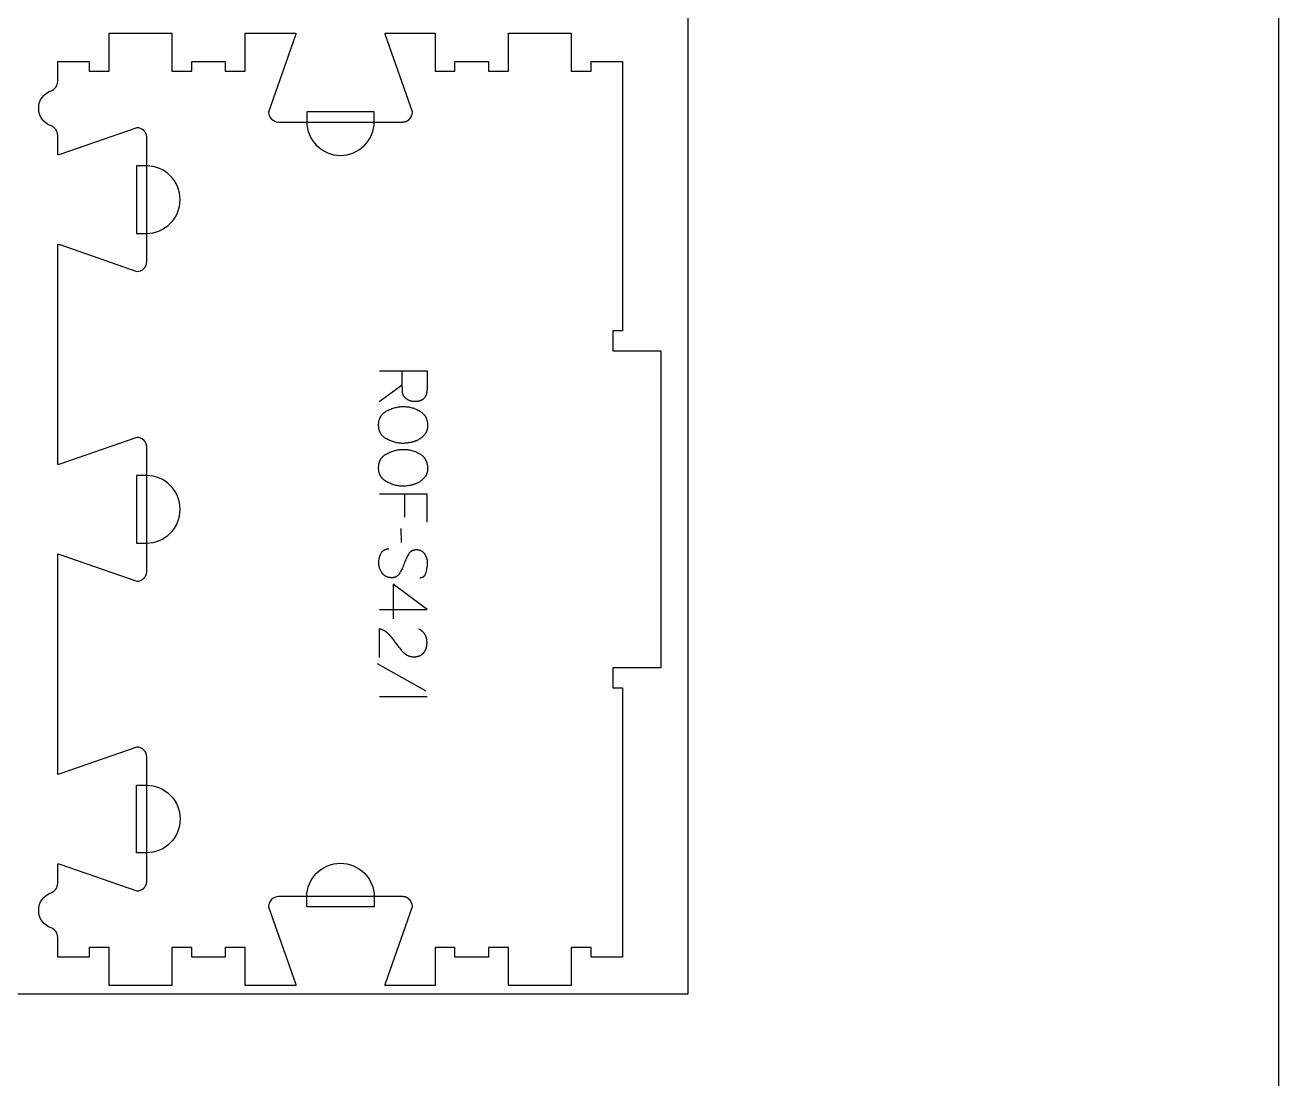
# Model space of a CAD drawing. Extents: x -13885 to -10701, y -84343 to -75479.
# Drawn here: x -11490 to -10701, y -77456 to -76793 of the extents above; entities that cross this region are included whole.
import ezdxf

# ---------------------------------------------------------------- set-up
doc = ezdxf.new("R2010")
doc.units = 0
for name, color, linetype in [('0_SHEET_SPRUCEPLY_2440X122', 1, 'CONTINUOUS'), ('1_ANYTOOL_1MMDEEP_LABELS_S', 2, 'CONTINUOUS'), ('4_ANYTOOL_CUTTHROUGH_OUTSI', 5, 'CONTINUOUS'), ('5_ANYTOOL_HALF_MILL_9MM_IN', 3, 'CONTINUOUS'), ('DONOTCUT', 18, 'CONTINUOUS')]:
    doc.layers.add(name, color=color, linetype=linetype)

msp = doc.modelspace()

# ---------------------------------------------------------------- linework, layer by layer
at = {"layer": '0_SHEET_SPRUCEPLY_2440X122'}
msp.add_lwpolyline([(-13513.11, -76182.96), (-13513.11, -77402.96), (-11073.11, -77402.96), (-11073.11, -76182.96)], close=True, dxfattribs=at)
at = {"layer": '1_ANYTOOL_1MMDEEP_LABELS_S'}
for points in [[(-11267.43, -77010.86), (-11237.43, -77010.86), (-11237.43, -77022.21), (-11237.43, -77022.7), (-11237.46, -77023.18), (-11237.47, -77023.41), (-11237.5, -77023.64), (-11237.52, -77023.86), (-11237.55, -77024.08), (-11237.58, -77024.3), (-11237.62, -77024.51), (-11237.66, -77024.72), (-11237.7, -77024.92), (-11237.75, -77025.12), (-11237.8, -77025.32), (-11237.86, -77025.51), (-11237.92, -77025.7), (-11237.98, -77025.89), (-11238.05, -77026.07), (-11238.12, -77026.24), (-11238.19, -77026.42), (-11238.27, -77026.59), (-11238.35, -77026.75), (-11238.44, -77026.91), (-11238.53, -77027.07), (-11238.62, -77027.22), (-11238.72, -77027.37), (-11238.82, -77027.52), (-11238.93, -77027.66), (-11239.04, -77027.8), (-11239.15, -77027.94), (-11239.27, -77028.07), (-11239.39, -77028.19), (-11239.51, -77028.31), (-11239.64, -77028.43), (-11239.77, -77028.55), (-11239.91, -77028.66), (-11240.05, -77028.77), (-11240.19, -77028.87), (-11240.34, -77028.97), (-11240.49, -77029.06), (-11240.65, -77029.16), (-11240.8, -77029.24), (-11240.97, -77029.33), (-11241.13, -77029.41), (-11241.3, -77029.48), (-11241.48, -77029.55), (-11241.66, -77029.62), (-11241.84, -77029.69), (-11242.02, -77029.75), (-11242.21, -77029.8), (-11242.41, -77029.86), (-11242.6, -77029.9), (-11242.81, -77029.95), (-11243.01, -77029.99), (-11243.22, -77030.03), (-11243.43, -77030.06), (-11243.65, -77030.09), (-11243.87, -77030.12), (-11244.09, -77030.14), (-11244.32, -77030.15), (-11244.79, -77030.18), (-11245.27, -77030.19), (-11245.45, -77030.18), (-11245.62, -77030.18), (-11245.8, -77030.17), (-11245.97, -77030.16), (-11246.14, -77030.14), (-11246.31, -77030.12), (-11246.48, -77030.1), (-11246.65, -77030.07), (-11246.82, -77030.04), (-11246.99, -77030.01), (-11247.16, -77029.97), (-11247.32, -77029.93), (-11247.49, -77029.89), (-11247.65, -77029.84), (-11247.82, -77029.79), (-11247.98, -77029.74), (-11248.14, -77029.68), (-11248.3, -77029.62), (-11248.46, -77029.56), (-11248.62, -77029.49), (-11248.78, -77029.42), (-11248.94, -77029.34), (-11249.09, -77029.27), (-11249.25, -77029.18), (-11249.4, -77029.1), (-11249.55, -77029.01), (-11249.71, -77028.92), (-11249.86, -77028.82), (-11250.01, -77028.72), (-11250.16, -77028.62), (-11250.31, -77028.52), (-11250.46, -77028.41), (-11250.6, -77028.29), (-11250.74, -77028.18), (-11250.88, -77028.06), (-11251.01, -77027.94), (-11251.14, -77027.82), (-11251.26, -77027.7), (-11251.38, -77027.57), (-11251.49, -77027.44), (-11251.6, -77027.31), (-11251.71, -77027.18), (-11251.81, -77027.04), (-11251.9, -77026.9), (-11252, -77026.76), (-11252.08, -77026.62), (-11252.17, -77026.47), (-11252.24, -77026.32), (-11252.32, -77026.17), (-11252.39, -77026.02), (-11252.45, -77025.86), (-11252.51, -77025.71), (-11252.57, -77025.55), (-11252.62, -77025.38), (-11252.67, -77025.22), (-11252.71, -77025.05), (-11252.75, -77024.88), (-11252.79, -77024.71), (-11252.82, -77024.54), (-11252.84, -77024.36), (-11252.86, -77024.18), (-11252.88, -77024), (-11252.89, -77023.81), (-11252.96, -77021.89), (-11252.98, -77019.86), (-11252.98, -77010.9)], [(-11252.98, -77019.86), (-11267.47, -77030.31)], [(-11237.43, -77106.13), (-11237.43, -77088.47), (-11267.43, -77088.47)], [(-11251.4, -77102.96), (-11251.4, -77088.47)], [(-11253.54, -77118.77), (-11253.63, -77109.99)], [(-11242.01, -77141.01), (-11241.82, -77141.01), (-11241.73, -77141.01), (-11241.64, -77141), (-11241.55, -77140.99), (-11241.46, -77140.98), (-11241.37, -77140.97), (-11241.28, -77140.96), (-11241.2, -77140.95), (-11241.11, -77140.93), (-11241.03, -77140.92), (-11240.95, -77140.9), (-11240.86, -77140.88), (-11240.78, -77140.86), (-11240.7, -77140.83), (-11240.62, -77140.81), (-11240.54, -77140.78), (-11240.47, -77140.75), (-11240.39, -77140.72), (-11240.32, -77140.69), (-11240.24, -77140.66), (-11240.17, -77140.63), (-11240.1, -77140.59), (-11240.03, -77140.55), (-11239.96, -77140.51), (-11239.89, -77140.47), (-11239.82, -77140.43), (-11239.75, -77140.39), (-11239.69, -77140.34), (-11239.62, -77140.29), (-11239.56, -77140.24), (-11239.49, -77140.19), (-11239.43, -77140.14), (-11239.37, -77140.09), (-11239.31, -77140.03), (-11239.25, -77139.98), (-11239.2, -77139.92), (-11239.14, -77139.86), (-11239.08, -77139.8), (-11239.03, -77139.73), (-11238.98, -77139.67), (-11238.92, -77139.6), (-11238.87, -77139.53), (-11238.82, -77139.46), (-11238.77, -77139.39), (-11238.72, -77139.32), (-11238.68, -77139.25), (-11238.63, -77139.17), (-11238.58, -77139.09), (-11238.54, -77139.01), (-11238.5, -77138.93), (-11238.45, -77138.85), (-11238.37, -77138.68), (-11238.3, -77138.5), (-11238.22, -77138.32), (-11238.15, -77138.13), (-11238.09, -77137.94), (-11238.03, -77137.74), (-11237.81, -77136.92), (-11237.61, -77136.12), (-11237.45, -77135.34), (-11237.32, -77134.57), (-11237.26, -77134.19), (-11237.22, -77133.81), (-11237.18, -77133.44), (-11237.14, -77133.07), (-11237.12, -77132.7), (-11237.1, -77132.34), (-11237.09, -77131.98), (-11237.08, -77131.63), (-11237.09, -77131.43), (-11237.09, -77131.24), (-11237.1, -77131.05), (-11237.11, -77130.86), (-11237.13, -77130.67), (-11237.15, -77130.48), (-11237.17, -77130.29), (-11237.2, -77130.1), (-11237.23, -77129.92), (-11237.26, -77129.74), (-11237.3, -77129.55), (-11237.34, -77129.37), (-11237.38, -77129.19), (-11237.43, -77129.01), (-11237.48, -77128.84), (-11237.54, -77128.66), (-11237.6, -77128.49), (-11237.66, -77128.31), (-11237.73, -77128.14), (-11237.8, -77127.97), (-11237.87, -77127.8), (-11237.94, -77127.63), (-11238.02, -77127.46), (-11238.11, -77127.3), (-11238.2, -77127.13), (-11238.29, -77126.97), (-11238.38, -77126.81), (-11238.48, -77126.65), (-11238.58, -77126.49), (-11238.68, -77126.33), (-11238.79, -77126.17), (-11238.91, -77126.01), (-11239.02, -77125.86), (-11239.14, -77125.71), (-11239.26, -77125.57), (-11239.38, -77125.43), (-11239.51, -77125.3), (-11239.64, -77125.17), (-11239.78, -77125.05), (-11239.91, -77124.93), (-11240.05, -77124.81), (-11240.2, -77124.7), (-11240.34, -77124.6), (-11240.49, -77124.5), (-11240.64, -77124.4), (-11240.8, -77124.31), (-11240.96, -77124.23), (-11241.12, -77124.15), (-11241.28, -77124.07), (-11241.45, -77124), (-11241.62, -77123.94), (-11241.79, -77123.88), (-11241.97, -77123.82), (-11242.15, -77123.77), (-11242.33, -77123.72), (-11242.52, -77123.68), (-11242.71, -77123.65), (-11242.9, -77123.62), (-11243.09, -77123.59), (-11243.29, -77123.57), (-11243.49, -77123.55), (-11243.7, -77123.54), (-11243.9, -77123.53), (-11244.11, -77123.53), (-11244.33, -77123.53), (-11244.54, -77123.54), (-11244.75, -77123.55), (-11244.95, -77123.57), (-11245.15, -77123.6), (-11245.35, -77123.63), (-11245.54, -77123.66), (-11245.73, -77123.7), (-11245.92, -77123.75), (-11246.1, -77123.8), (-11246.28, -77123.86), (-11246.45, -77123.93), (-11246.54, -77123.96), (-11246.62, -77123.99), (-11246.71, -77124.03), (-11246.79, -77124.07), (-11246.87, -77124.11), (-11246.95, -77124.15), (-11247.03, -77124.19), (-11247.11, -77124.24), (-11247.19, -77124.28), (-11247.27, -77124.33), (-11247.35, -77124.37), (-11247.42, -77124.42), (-11247.5, -77124.47), (-11247.57, -77124.53), (-11247.64, -77124.58), (-11247.71, -77124.63), (-11247.79, -77124.69), (-11247.86, -77124.75), (-11247.93, -77124.8), (-11247.99, -77124.86), (-11248.06, -77124.93), (-11248.13, -77124.99), (-11248.19, -77125.05), (-11248.26, -77125.12), (-11248.39, -77125.25), (-11248.51, -77125.4), (-11248.63, -77125.54), (-11248.74, -77125.69), (-11248.86, -77125.85), (-11248.96, -77126.01), (-11249.07, -77126.18), (-11249.17, -77126.36), (-11249.56, -77127.07), (-11249.94, -77127.8), (-11250.31, -77128.55), (-11250.66, -77129.31), (-11251.01, -77130.09), (-11251.34, -77130.89), (-11251.67, -77131.7), (-11251.98, -77132.53), (-11252.29, -77133.35), (-11252.62, -77134.16), (-11252.96, -77134.94), (-11253.32, -77135.71), (-11253.7, -77136.46), (-11254.09, -77137.18), (-11254.49, -77137.89), (-11254.91, -77138.57), (-11255.02, -77138.74), (-11255.13, -77138.9), (-11255.25, -77139.05), (-11255.31, -77139.13), (-11255.37, -77139.2), (-11255.43, -77139.27), (-11255.5, -77139.34), (-11255.56, -77139.41), (-11255.63, -77139.48), (-11255.69, -77139.54), (-11255.76, -77139.61), (-11255.83, -77139.67), (-11255.9, -77139.73), (-11255.97, -77139.79), (-11256.04, -77139.85), (-11256.11, -77139.91), (-11256.18, -77139.97), (-11256.25, -77140.02), (-11256.33, -77140.07), (-11256.4, -77140.12), (-11256.48, -77140.17), (-11256.56, -77140.22), (-11256.64, -77140.27), (-11256.72, -77140.31), (-11256.8, -77140.36), (-11256.88, -77140.4), (-11256.96, -77140.44), (-11257.05, -77140.48), (-11257.13, -77140.52), (-11257.22, -77140.56), (-11257.3, -77140.59), (-11257.39, -77140.63), (-11257.48, -77140.66), (-11257.57, -77140.69), (-11257.66, -77140.72), (-11257.75, -77140.75), (-11257.84, -77140.77), (-11258.03, -77140.82), (-11258.22, -77140.87), (-11258.42, -77140.9), (-11258.62, -77140.93), (-11258.82, -77140.96), (-11259.03, -77140.98), (-11259.24, -77140.99), (-11259.45, -77141), (-11259.67, -77141), (-11259.9, -77141), (-11260.12, -77140.99), (-11260.36, -77140.97), (-11260.59, -77140.95), (-11260.81, -77140.92), (-11261.04, -77140.89), (-11261.26, -77140.86), (-11261.47, -77140.81), (-11261.69, -77140.77), (-11261.9, -77140.72), (-11262.1, -77140.66), (-11262.3, -77140.6), (-11262.5, -77140.53), (-11262.69, -77140.46), (-11262.88, -77140.38), (-11263.07, -77140.3), (-11263.25, -77140.22), (-11263.43, -77140.12), (-11263.61, -77140.03), (-11263.78, -77139.93), (-11263.95, -77139.82), (-11264.11, -77139.71), (-11264.27, -77139.59), (-11264.43, -77139.47), (-11264.58, -77139.34), (-11264.73, -77139.21), (-11264.88, -77139.07), (-11265.02, -77138.93), (-11265.16, -77138.79), (-11265.29, -77138.63), (-11265.42, -77138.48), (-11265.55, -77138.32), (-11265.67, -77138.15), (-11265.79, -77137.98), (-11265.91, -77137.8), (-11266.13, -77137.44), (-11266.33, -77137.07), (-11266.53, -77136.71), (-11266.7, -77136.34), (-11266.87, -77135.96), (-11267.02, -77135.58), (-11267.09, -77135.39), (-11267.16, -77135.2), (-11267.22, -77135.01), (-11267.28, -77134.82), (-11267.34, -77134.62), (-11267.39, -77134.43), (-11267.44, -77134.23), (-11267.49, -77134.03), (-11267.53, -77133.84), (-11267.57, -77133.64), (-11267.6, -77133.44), (-11267.64, -77133.24), (-11267.67, -77133.04), (-11267.69, -77132.84), (-11267.73, -77132.43), (-11267.76, -77132.02), (-11267.77, -77131.61), (-11267.77, -77131.19), (-11267.75, -77130.79), (-11267.73, -77130.38), (-11267.69, -77129.98), (-11267.64, -77129.59), (-11267.57, -77129.2), (-11267.5, -77128.81), (-11267.41, -77128.43), (-11267.3, -77128.05), (-11267.19, -77127.68), (-11267.06, -77127.31), (-11266.92, -77126.95), (-11266.76, -77126.59), (-11266.6, -77126.24), (-11266.42, -77125.89), (-11266.23, -77125.54), (-11266.13, -77125.37), (-11266.02, -77125.21), (-11265.92, -77125.05), (-11265.81, -77124.9), (-11265.69, -77124.75), (-11265.58, -77124.61), (-11265.46, -77124.47), (-11265.34, -77124.34), (-11265.22, -77124.22), (-11265.09, -77124.1), (-11264.96, -77123.98), (-11264.83, -77123.87), (-11264.76, -77123.82), (-11264.69, -77123.77), (-11264.62, -77123.72), (-11264.55, -77123.67), (-11264.48, -77123.62), (-11264.41, -77123.57), (-11264.34, -77123.53), (-11264.27, -77123.49), (-11264.19, -77123.44), (-11264.12, -77123.4), (-11264.04, -77123.36), (-11263.97, -77123.32), (-11263.89, -77123.29), (-11263.81, -77123.25), (-11263.74, -77123.22), (-11263.66, -77123.19), (-11263.58, -77123.15), (-11263.5, -77123.12), (-11263.42, -77123.09), (-11263.34, -77123.07), (-11263.17, -77123.02), (-11263, -77122.97), (-11262.83, -77122.93), (-11262.66, -77122.9), (-11262.48, -77122.87), (-11262.3, -77122.84), (-11262.12, -77122.82), (-11261.94, -77122.81), (-11261.75, -77122.8), (-11261.56, -77122.8)], [(-11267.43, -77161.03), (-11237.38, -77161.07), (-11258.77, -77145.04)], [(-11258.77, -77145.04), (-11258.77, -77166.81)], [(-11267.38, -77191.24), (-11267.34, -77172.94), (-11266.88, -77173.09), (-11266.66, -77173.17), (-11266.44, -77173.25), (-11266.22, -77173.33), (-11266, -77173.42), (-11265.79, -77173.52), (-11265.57, -77173.61), (-11265.36, -77173.71), (-11265.16, -77173.82), (-11264.95, -77173.92), (-11264.75, -77174.03), (-11264.55, -77174.15), (-11264.35, -77174.27), (-11264.15, -77174.39), (-11263.96, -77174.51), (-11263.77, -77174.64), (-11263.58, -77174.77), (-11263.39, -77174.91), (-11263.21, -77175.05), (-11263.03, -77175.19), (-11262.85, -77175.34), (-11262.67, -77175.48), (-11262.5, -77175.64), (-11262.33, -77175.8), (-11262.16, -77175.96), (-11261.99, -77176.12), (-11261.83, -77176.29), (-11261.66, -77176.46), (-11261.5, -77176.63), (-11261.19, -77176.99), (-11259.97, -77178.47), (-11258.79, -77179.96), (-11257.63, -77181.47), (-11256.5, -77182.99), (-11255.94, -77183.75), (-11255.37, -77184.48), (-11254.79, -77185.19), (-11254.21, -77185.88), (-11253.61, -77186.55), (-11253.01, -77187.19), (-11252.4, -77187.81), (-11251.78, -77188.41), (-11251.63, -77188.56), (-11251.47, -77188.7), (-11251.31, -77188.83), (-11251.14, -77188.97), (-11250.98, -77189.09), (-11250.81, -77189.21), (-11250.64, -77189.33), (-11250.47, -77189.44), (-11250.29, -77189.55), (-11250.12, -77189.66), (-11249.94, -77189.76), (-11249.76, -77189.85), (-11249.57, -77189.94), (-11249.39, -77190.02), (-11249.2, -77190.11), (-11249.01, -77190.18), (-11248.82, -77190.25), (-11248.62, -77190.32), (-11248.42, -77190.38), (-11248.22, -77190.44), (-11248.02, -77190.49), (-11247.82, -77190.54), (-11247.61, -77190.58), (-11247.4, -77190.62), (-11247.19, -77190.66), (-11246.98, -77190.69), (-11246.77, -77190.71), (-11246.55, -77190.73), (-11246.33, -77190.75), (-11246.11, -77190.76), (-11245.88, -77190.77), (-11245.66, -77190.77), (-11245.41, -77190.77), (-11245.16, -77190.76), (-11244.92, -77190.75), (-11244.68, -77190.73), (-11244.44, -77190.71), (-11244.21, -77190.68), (-11243.98, -77190.65), (-11243.76, -77190.61), (-11243.54, -77190.57), (-11243.33, -77190.52), (-11243.11, -77190.47), (-11242.9, -77190.42), (-11242.7, -77190.35), (-11242.5, -77190.29), (-11242.3, -77190.22), (-11242.11, -77190.14), (-11241.92, -77190.06), (-11241.73, -77189.97), (-11241.55, -77189.88), (-11241.37, -77189.78), (-11241.2, -77189.68), (-11241.03, -77189.58), (-11240.86, -77189.46), (-11240.7, -77189.35), (-11240.54, -77189.23), (-11240.38, -77189.1), (-11240.23, -77188.97), (-11240.08, -77188.83), (-11239.94, -77188.69), (-11239.8, -77188.55), (-11239.66, -77188.4), (-11239.53, -77188.24), (-11239.4, -77188.08), (-11239.27, -77187.92), (-11239.15, -77187.76), (-11239.03, -77187.59), (-11238.92, -77187.42), (-11238.81, -77187.25), (-11238.71, -77187.07), (-11238.61, -77186.89), (-11238.51, -77186.71), (-11238.42, -77186.53), (-11238.33, -77186.35), (-11238.25, -77186.16), (-11238.17, -77185.97), (-11238.09, -77185.78), (-11238.02, -77185.58), (-11237.95, -77185.38), (-11237.89, -77185.18), (-11237.83, -77184.98), (-11237.77, -77184.77), (-11237.72, -77184.56), (-11237.67, -77184.35), (-11237.63, -77184.14), (-11237.59, -77183.92), (-11237.56, -77183.7), (-11237.53, -77183.48), (-11237.5, -77183.26), (-11237.48, -77183.03), (-11237.46, -77182.8), (-11237.45, -77182.57), (-11237.43, -77182.33), (-11237.43, -77181.86), (-11237.43, -77181.49), (-11237.45, -77181.13), (-11237.47, -77180.78), (-11237.51, -77180.43), (-11237.55, -77180.09), (-11237.61, -77179.76), (-11237.67, -77179.43), (-11237.75, -77179.11), (-11237.83, -77178.79), (-11237.88, -77178.64), (-11237.92, -77178.49), (-11237.98, -77178.34), (-11238.03, -77178.19), (-11238.09, -77178.04), (-11238.14, -77177.89), (-11238.2, -77177.75), (-11238.27, -77177.6), (-11238.33, -77177.46), (-11238.4, -77177.32), (-11238.47, -77177.18), (-11238.55, -77177.05), (-11238.62, -77176.91), (-11238.7, -77176.78), (-11238.78, -77176.65), (-11238.87, -77176.52), (-11238.95, -77176.39), (-11239.04, -77176.26), (-11239.13, -77176.14), (-11239.22, -77176.01), (-11239.32, -77175.89), (-11239.42, -77175.77), (-11239.52, -77175.65), (-11239.62, -77175.53), (-11239.73, -77175.42), (-11239.84, -77175.3), (-11239.95, -77175.19), (-11240.06, -77175.08), (-11240.18, -77174.97), (-11240.3, -77174.87), (-11240.42, -77174.76), (-11240.54, -77174.66), (-11240.79, -77174.45), (-11241.06, -77174.26), (-11241.33, -77174.07), (-11241.62, -77173.88), (-11241.91, -77173.71), (-11242.21, -77173.53), (-11242.53, -77173.37)], [(-11237.9, -77212.46), (-11268.67, -77195.27)], [(-11237.43, -77215.97), (-11267.43, -77215.97)]]:
    msp.add_lwpolyline(points, dxfattribs=at)
for points in [[(-11237.08, -77045.31), (-11237.09, -77045.69), (-11237.11, -77046.05), (-11237.14, -77046.41), (-11237.18, -77046.76), (-11237.2, -77046.93), (-11237.23, -77047.1), (-11237.26, -77047.27), (-11237.29, -77047.44), (-11237.33, -77047.6), (-11237.37, -77047.77), (-11237.41, -77047.93), (-11237.45, -77048.09), (-11237.5, -77048.25), (-11237.55, -77048.4), (-11237.61, -77048.56), (-11237.66, -77048.71), (-11237.72, -77048.86), (-11237.78, -77049.01), (-11237.85, -77049.16), (-11237.92, -77049.31), (-11237.99, -77049.45), (-11238.06, -77049.59), (-11238.14, -77049.74), (-11238.22, -77049.87), (-11238.3, -77050.01), (-11238.38, -77050.15), (-11238.47, -77050.28), (-11238.56, -77050.41), (-11238.75, -77050.67), (-11238.94, -77050.93), (-11239.14, -77051.17), (-11239.35, -77051.42), (-11239.56, -77051.65), (-11239.78, -77051.88), (-11240.01, -77052.11), (-11240.24, -77052.33), (-11240.48, -77052.54), (-11240.72, -77052.75), (-11240.97, -77052.95), (-11241.23, -77053.14), (-11241.49, -77053.33), (-11241.76, -77053.51), (-11242.03, -77053.69), (-11242.31, -77053.86), (-11242.6, -77054.03), (-11242.89, -77054.19), (-11243.18, -77054.34), (-11243.48, -77054.49), (-11243.78, -77054.64), (-11244.08, -77054.77), (-11244.39, -77054.91), (-11244.7, -77055.03), (-11245.02, -77055.15), (-11245.34, -77055.27), (-11245.66, -77055.38), (-11245.98, -77055.48), (-11246.31, -77055.58), (-11246.65, -77055.67), (-11246.99, -77055.75), (-11247.33, -77055.84), (-11248.01, -77055.98), (-11248.68, -77056.11), (-11249.35, -77056.21), (-11250.02, -77056.3), (-11250.67, -77056.37), (-11251.32, -77056.42), (-11251.96, -77056.45), (-11252.6, -77056.46), (-11253.24, -77056.45), (-11253.87, -77056.41), (-11254.51, -77056.36), (-11255.15, -77056.28), (-11255.79, -77056.19), (-11256.42, -77056.07), (-11257.06, -77055.93), (-11257.7, -77055.77), (-11258.34, -77055.58), (-11258.97, -77055.38), (-11259.61, -77055.15), (-11260.25, -77054.9), (-11260.89, -77054.63), (-11261.52, -77054.34), (-11262.16, -77054.03), (-11262.8, -77053.69), (-11263.11, -77053.52), (-11263.42, -77053.33), (-11263.71, -77053.15), (-11263.99, -77052.95), (-11264.27, -77052.75), (-11264.53, -77052.54), (-11264.79, -77052.33), (-11265.03, -77052.11), (-11265.15, -77052), (-11265.26, -77051.88), (-11265.38, -77051.77), (-11265.49, -77051.65), (-11265.6, -77051.53), (-11265.7, -77051.41), (-11265.8, -77051.29), (-11265.91, -77051.17), (-11266, -77051.05), (-11266.1, -77050.92), (-11266.19, -77050.79), (-11266.28, -77050.66), (-11266.37, -77050.53), (-11266.46, -77050.4), (-11266.54, -77050.27), (-11266.62, -77050.13), (-11266.7, -77049.99), (-11266.78, -77049.85), (-11266.85, -77049.71), (-11266.92, -77049.57), (-11266.99, -77049.43), (-11267.06, -77049.28), (-11267.12, -77049.14), (-11267.18, -77048.99), (-11267.24, -77048.84), (-11267.3, -77048.69), (-11267.35, -77048.54), (-11267.4, -77048.38), (-11267.49, -77048.07), (-11267.58, -77047.75), (-11267.65, -77047.42), (-11267.72, -77047.09), (-11267.77, -77046.75), (-11267.82, -77046.41), (-11267.85, -77046.06), (-11267.88, -77045.7), (-11267.89, -77045.34), (-11267.9, -77044.97), (-11267.89, -77044.59), (-11267.88, -77044.21), (-11267.85, -77043.84), (-11267.82, -77043.48), (-11267.77, -77043.13), (-11267.72, -77042.78), (-11267.65, -77042.43), (-11267.57, -77042.1), (-11267.49, -77041.77), (-11267.39, -77041.45), (-11267.34, -77041.29), (-11267.29, -77041.13), (-11267.23, -77040.98), (-11267.17, -77040.82), (-11267.11, -77040.67), (-11267.04, -77040.52), (-11266.98, -77040.37), (-11266.91, -77040.22), (-11266.83, -77040.08), (-11266.76, -77039.93), (-11266.68, -77039.79), (-11266.6, -77039.65), (-11266.52, -77039.51), (-11266.43, -77039.38), (-11266.35, -77039.24), (-11266.26, -77039.11), (-11266.16, -77038.97), (-11266.07, -77038.84), (-11265.97, -77038.71), (-11265.87, -77038.59), (-11265.77, -77038.46), (-11265.66, -77038.34), (-11265.56, -77038.22), (-11265.45, -77038.1), (-11265.33, -77037.98), (-11265.22, -77037.86), (-11265.1, -77037.74), (-11264.98, -77037.63), (-11264.86, -77037.52), (-11264.73, -77037.41), (-11264.47, -77037.19), (-11264.21, -77036.98), (-11263.93, -77036.78), (-11263.64, -77036.58), (-11263.34, -77036.39), (-11263.03, -77036.21), (-11262.71, -77036.04), (-11262.06, -77035.7), (-11261.42, -77035.39), (-11260.77, -77035.1), (-11260.12, -77034.83), (-11259.47, -77034.58), (-11258.82, -77034.35), (-11258.17, -77034.15), (-11257.52, -77033.96), (-11256.86, -77033.8), (-11256.21, -77033.66), (-11255.56, -77033.54), (-11254.91, -77033.44), (-11254.26, -77033.37), (-11253.6, -77033.31), (-11252.95, -77033.28), (-11252.3, -77033.27), (-11251.6, -77033.28), (-11250.92, -77033.32), (-11250.24, -77033.37), (-11249.56, -77033.45), (-11248.89, -77033.55), (-11248.22, -77033.68), (-11247.57, -77033.82), (-11246.91, -77033.99), (-11246.27, -77034.19), (-11245.63, -77034.4), (-11244.99, -77034.64), (-11244.36, -77034.9), (-11243.74, -77035.18), (-11243.12, -77035.49), (-11242.51, -77035.81), (-11241.91, -77036.16), (-11241.61, -77036.35), (-11241.32, -77036.54), (-11241.04, -77036.74), (-11240.78, -77036.94), (-11240.52, -77037.15), (-11240.27, -77037.37), (-11240.03, -77037.59), (-11239.8, -77037.82), (-11239.68, -77037.94), (-11239.57, -77038.06), (-11239.47, -77038.18), (-11239.36, -77038.3), (-11239.26, -77038.42), (-11239.16, -77038.55), (-11239.06, -77038.68), (-11238.97, -77038.81), (-11238.87, -77038.94), (-11238.78, -77039.07), (-11238.7, -77039.2), (-11238.61, -77039.34), (-11238.53, -77039.48), (-11238.44, -77039.61), (-11238.37, -77039.76), (-11238.29, -77039.9), (-11238.21, -77040.04), (-11238.14, -77040.19), (-11238.01, -77040.48), (-11237.88, -77040.78), (-11237.76, -77041.09), (-11237.65, -77041.41), (-11237.55, -77041.73), (-11237.47, -77042.06), (-11237.39, -77042.4), (-11237.31, -77042.74), (-11237.25, -77043.09), (-11237.2, -77043.44), (-11237.16, -77043.8), (-11237.13, -77044.17), (-11237.1, -77044.54), (-11237.09, -77044.93)], [(-11237.08, -77072.27), (-11237.09, -77072.64), (-11237.11, -77073.01), (-11237.14, -77073.36), (-11237.18, -77073.71), (-11237.2, -77073.89), (-11237.23, -77074.06), (-11237.26, -77074.23), (-11237.29, -77074.39), (-11237.33, -77074.56), (-11237.37, -77074.72), (-11237.41, -77074.89), (-11237.45, -77075.05), (-11237.5, -77075.2), (-11237.55, -77075.36), (-11237.61, -77075.52), (-11237.66, -77075.67), (-11237.72, -77075.82), (-11237.78, -77075.97), (-11237.85, -77076.12), (-11237.92, -77076.26), (-11237.99, -77076.41), (-11238.06, -77076.55), (-11238.14, -77076.69), (-11238.22, -77076.83), (-11238.3, -77076.97), (-11238.38, -77077.1), (-11238.47, -77077.24), (-11238.56, -77077.37), (-11238.75, -77077.63), (-11238.94, -77077.88), (-11239.14, -77078.13), (-11239.35, -77078.37), (-11239.56, -77078.61), (-11239.78, -77078.84), (-11240.01, -77079.06), (-11240.24, -77079.28), (-11240.48, -77079.5), (-11240.72, -77079.7), (-11240.97, -77079.9), (-11241.23, -77080.1), (-11241.49, -77080.29), (-11241.76, -77080.47), (-11242.03, -77080.65), (-11242.31, -77080.82), (-11242.6, -77080.99), (-11242.89, -77081.15), (-11243.18, -77081.3), (-11243.48, -77081.45), (-11243.78, -77081.59), (-11244.08, -77081.73), (-11244.39, -77081.86), (-11244.7, -77081.99), (-11245.02, -77082.11), (-11245.34, -77082.22), (-11245.66, -77082.33), (-11245.98, -77082.44), (-11246.31, -77082.53), (-11246.65, -77082.63), (-11246.99, -77082.71), (-11247.33, -77082.79), (-11248.01, -77082.94), (-11248.68, -77083.06), (-11249.35, -77083.17), (-11250.02, -77083.26), (-11250.67, -77083.33), (-11251.32, -77083.37), (-11251.96, -77083.4), (-11252.6, -77083.41), (-11253.24, -77083.4), (-11253.87, -77083.37), (-11254.51, -77083.32), (-11255.15, -77083.24), (-11255.79, -77083.14), (-11256.42, -77083.02), (-11257.06, -77082.88), (-11257.7, -77082.72), (-11258.34, -77082.54), (-11258.97, -77082.33), (-11259.61, -77082.11), (-11260.25, -77081.86), (-11260.89, -77081.59), (-11261.52, -77081.3), (-11262.16, -77080.98), (-11262.8, -77080.65), (-11263.11, -77080.47), (-11263.42, -77080.29), (-11263.71, -77080.1), (-11263.99, -77079.91), (-11264.27, -77079.71), (-11264.53, -77079.5), (-11264.79, -77079.29), (-11265.03, -77079.07), (-11265.15, -77078.96), (-11265.26, -77078.84), (-11265.38, -77078.73), (-11265.49, -77078.61), (-11265.6, -77078.49), (-11265.7, -77078.37), (-11265.8, -77078.25), (-11265.91, -77078.13), (-11266, -77078), (-11266.1, -77077.88), (-11266.19, -77077.75), (-11266.28, -77077.62), (-11266.37, -77077.49), (-11266.46, -77077.36), (-11266.54, -77077.22), (-11266.62, -77077.09), (-11266.7, -77076.95), (-11266.78, -77076.81), (-11266.85, -77076.67), (-11266.92, -77076.53), (-11266.99, -77076.39), (-11267.06, -77076.24), (-11267.12, -77076.09), (-11267.18, -77075.95), (-11267.24, -77075.8), (-11267.3, -77075.65), (-11267.35, -77075.49), (-11267.4, -77075.34), (-11267.49, -77075.03), (-11267.58, -77074.71), (-11267.65, -77074.38), (-11267.72, -77074.05), (-11267.77, -77073.71), (-11267.82, -77073.37), (-11267.85, -77073.02), (-11267.88, -77072.66), (-11267.89, -77072.3), (-11267.9, -77071.93), (-11267.89, -77071.55), (-11267.88, -77071.17), (-11267.85, -77070.8), (-11267.82, -77070.44), (-11267.77, -77070.08), (-11267.72, -77069.73), (-11267.65, -77069.39), (-11267.57, -77069.06), (-11267.49, -77068.73), (-11267.39, -77068.4), (-11267.34, -77068.24), (-11267.29, -77068.09), (-11267.23, -77067.93), (-11267.17, -77067.78), (-11267.11, -77067.63), (-11267.04, -77067.48), (-11266.98, -77067.33), (-11266.91, -77067.18), (-11266.83, -77067.03), (-11266.76, -77066.89), (-11266.68, -77066.75), (-11266.6, -77066.61), (-11266.52, -77066.47), (-11266.43, -77066.33), (-11266.35, -77066.2), (-11266.26, -77066.06), (-11266.16, -77065.93), (-11266.07, -77065.8), (-11265.97, -77065.67), (-11265.87, -77065.54), (-11265.77, -77065.42), (-11265.66, -77065.3), (-11265.56, -77065.17), (-11265.45, -77065.05), (-11265.33, -77064.93), (-11265.22, -77064.82), (-11265.1, -77064.7), (-11264.98, -77064.59), (-11264.86, -77064.48), (-11264.73, -77064.36), (-11264.47, -77064.15), (-11264.21, -77063.94), (-11263.93, -77063.74), (-11263.64, -77063.54), (-11263.34, -77063.35), (-11263.03, -77063.17), (-11262.71, -77062.99), (-11262.06, -77062.66), (-11261.42, -77062.34), (-11260.77, -77062.05), (-11260.12, -77061.78), (-11259.47, -77061.53), (-11258.82, -77061.31), (-11258.17, -77061.1), (-11257.52, -77060.92), (-11256.86, -77060.76), (-11256.21, -77060.62), (-11255.56, -77060.5), (-11254.91, -77060.4), (-11254.26, -77060.33), (-11253.6, -77060.27), (-11252.95, -77060.24), (-11252.3, -77060.23), (-11251.6, -77060.24), (-11250.92, -77060.27), (-11250.24, -77060.33), (-11249.56, -77060.41), (-11248.89, -77060.51), (-11248.22, -77060.63), (-11247.57, -77060.78), (-11246.91, -77060.95), (-11246.27, -77061.14), (-11245.63, -77061.36), (-11244.99, -77061.6), (-11244.36, -77061.86), (-11243.74, -77062.14), (-11243.12, -77062.44), (-11242.51, -77062.77), (-11241.91, -77063.12), (-11241.61, -77063.3), (-11241.32, -77063.5), (-11241.04, -77063.69), (-11240.78, -77063.9), (-11240.52, -77064.11), (-11240.27, -77064.32), (-11240.03, -77064.55), (-11239.8, -77064.78), (-11239.68, -77064.89), (-11239.57, -77065.01), (-11239.47, -77065.13), (-11239.36, -77065.26), (-11239.26, -77065.38), (-11239.16, -77065.51), (-11239.06, -77065.63), (-11238.97, -77065.76), (-11238.87, -77065.89), (-11238.78, -77066.03), (-11238.7, -77066.16), (-11238.61, -77066.3), (-11238.53, -77066.43), (-11238.44, -77066.57), (-11238.37, -77066.71), (-11238.29, -77066.85), (-11238.21, -77067), (-11238.14, -77067.14), (-11238.01, -77067.44), (-11237.88, -77067.74), (-11237.76, -77068.05), (-11237.65, -77068.37), (-11237.55, -77068.69), (-11237.47, -77069.02), (-11237.39, -77069.35), (-11237.31, -77069.69), (-11237.25, -77070.04), (-11237.2, -77070.4), (-11237.16, -77070.76), (-11237.13, -77071.13), (-11237.1, -77071.5), (-11237.09, -77071.88)]]:
    msp.add_lwpolyline(points, close=True, dxfattribs=at)
at = {"layer": '4_ANYTOOL_CUTTHROUGH_OUTSI', "color": 5}
msp.add_lwpolyline([(-11473.93, -76834.51, 0.317837), (-11469.76, -76828.62), (-11469.76, -76816.21), (-11450.01, -76816.21), (-11450.01, -76822.21), (-11437.51, -76822.21), (-11437.51, -76798.21), (-11398.01, -76798.21), (-11398.01, -76822.21), (-11385.51, -76822.21), (-11385.51, -76816.21), (-11364.37, -76816.21), (-11364.37, -76822.21), (-11351.87, -76822.21), (-11351.87, -76798.21), (-11319.98, -76798.21), (-11319.98, -76798.21, -0.061485), (-11320.21, -76799.6), (-11337.12, -76847.92), (-11337.12, -76847.96), (-11337.12, -76847.96, 0.414214), (-11330.87, -76854.21), (-11252.87, -76854.21), (-11252.72, -76854.21), (-11252.57, -76854.21), (-11252.42, -76854.2), (-11252.27, -76854.18), (-11252.12, -76854.17), (-11251.97, -76854.15), (-11251.82, -76854.12), (-11251.67, -76854.1), (-11251.52, -76854.06), (-11251.36, -76854.03), (-11251.22, -76853.99), (-11251.07, -76853.95), (-11250.92, -76853.9), (-11250.77, -76853.85), (-11250.63, -76853.8), (-11250.48, -76853.74), (-11250.34, -76853.68), (-11250.2, -76853.61), (-11250.06, -76853.54), (-11249.92, -76853.47), (-11249.78, -76853.4), (-11249.65, -76853.32), (-11249.52, -76853.24), (-11249.39, -76853.15), (-11249.26, -76853.07), (-11249.14, -76852.98), (-11249.02, -76852.88), (-11248.9, -76852.79), (-11248.78, -76852.69), (-11248.67, -76852.59), (-11248.56, -76852.49), (-11248.45, -76852.38, 0.198912), (-11246.62, -76847.96), (-11246.62, -76847.92), (-11246.64, -76847.88), (-11263.53, -76799.6), (-11263.53, -76799.6, -0.061485), (-11263.77, -76798.21), (-11232.37, -76798.21), (-11232.37, -76822.21), (-11219.87, -76822.21), (-11219.87, -76816.21), (-11198.74, -76816.21), (-11198.74, -76822.21), (-11186.24, -76822.21), (-11186.24, -76798.21), (-11146.74, -76798.21), (-11146.74, -76822.21), (-11134.24, -76822.21), (-11134.24, -76816.21), (-11114.48, -76816.21), (-11114.48, -76985.71), (-11120.48, -76985.71), (-11120.48, -76998.21), (-11090.26, -76998.21), (-11090.26, -77097.96), (-11090.26, -77197.71), (-11120.48, -77197.71), (-11120.48, -77210.21), (-11114.48, -77210.21), (-11114.48, -77379.71), (-11134.24, -77379.71), (-11134.24, -77373.71), (-11146.74, -77373.71), (-11146.74, -77397.71), (-11186.24, -77397.71), (-11186.24, -77373.71), (-11198.74, -77373.71), (-11198.74, -77379.71), (-11219.87, -77379.71), (-11219.87, -77373.71), (-11232.37, -77373.71), (-11232.37, -77397.71), (-11263.77, -77397.71), (-11263.77, -77397.71, -0.061485), (-11263.53, -77396.32), (-11246.62, -77348.01), (-11246.62, -77347.96), (-11246.62, -77347.96, 0.198912), (-11248.45, -77343.54), (-11248.56, -77343.44), (-11248.67, -77343.34), (-11248.78, -77343.24), (-11248.9, -77343.14), (-11249.02, -77343.04), (-11249.14, -77342.95), (-11249.26, -77342.86), (-11249.39, -77342.77), (-11249.52, -77342.69), (-11249.65, -77342.61), (-11249.78, -77342.53), (-11249.92, -77342.46), (-11250.06, -77342.38), (-11250.2, -77342.32), (-11250.34, -77342.25), (-11250.48, -77342.19), (-11250.63, -77342.13), (-11250.77, -77342.08), (-11250.92, -77342.03), (-11251.07, -77341.98), (-11251.22, -77341.94), (-11251.36, -77341.9), (-11251.52, -77341.86), (-11251.67, -77341.83), (-11251.82, -77341.8), (-11251.97, -77341.78), (-11252.12, -77341.76), (-11252.27, -77341.74), (-11252.42, -77341.73), (-11252.57, -77341.72), (-11252.72, -77341.72), (-11252.87, -77341.71), (-11330.87, -77341.71, 0.414214), (-11337.12, -77347.96), (-11337.12, -77348.01), (-11337.11, -77348.05), (-11320.21, -77396.32), (-11320.21, -77396.32, -0.061485), (-11319.98, -77397.71), (-11351.87, -77397.71), (-11351.87, -77373.71), (-11364.37, -77373.71), (-11364.37, -77379.71), (-11385.51, -77379.71), (-11385.51, -77373.71), (-11398.01, -77373.71), (-11398.01, -77397.71), (-11437.51, -77397.71), (-11437.51, -77373.71), (-11450.01, -77373.71), (-11450.01, -77379.71), (-11469.76, -77379.71), (-11469.76, -77367.31), (-11469.76, -77367.31, 0.317837), (-11473.93, -77361.42, -0.707107), (-11473.93, -77339.26, 0.317837), (-11469.76, -77333.37), (-11469.76, -77320.97, -0.061485), (-11468.37, -77321.2), (-11420.06, -77338.11), (-11420.01, -77338.11), (-11420.01, -77338.11, 0.198912), (-11415.59, -77336.28), (-11415.49, -77336.18), (-11415.39, -77336.07), (-11415.29, -77335.95), (-11415.19, -77335.84), (-11415.09, -77335.72), (-11415, -77335.6), (-11414.91, -77335.47), (-11414.82, -77335.35), (-11414.74, -77335.22), (-11414.66, -77335.09), (-11414.58, -77334.95), (-11414.5, -77334.82), (-11414.43, -77334.68), (-11414.37, -77334.54), (-11414.3, -77334.4), (-11414.24, -77334.26), (-11414.18, -77334.11), (-11414.13, -77333.97), (-11414.08, -77333.82), (-11414.03, -77333.67), (-11413.99, -77333.52), (-11413.95, -77333.37), (-11413.91, -77333.22), (-11413.88, -77333.07), (-11413.85, -77332.92), (-11413.83, -77332.77), (-11413.81, -77332.62), (-11413.79, -77332.47), (-11413.78, -77332.31), (-11413.77, -77332.16), (-11413.77, -77332.01), (-11413.76, -77331.86), (-11413.76, -77253.86, 0.414214), (-11420.01, -77247.61), (-11420.06, -77247.61), (-11420.1, -77247.63), (-11468.37, -77264.52), (-11468.37, -77264.52, -0.061485), (-11469.76, -77264.76), (-11469.76, -77126.07, -0.061485), (-11468.37, -77126.3), (-11420.06, -77143.21), (-11420.01, -77143.21), (-11420.01, -77143.21, 0.198912), (-11415.59, -77141.38), (-11415.49, -77141.28), (-11415.39, -77141.17), (-11415.29, -77141.05), (-11415.19, -77140.94), (-11415.09, -77140.82), (-11415, -77140.7), (-11414.91, -77140.57), (-11414.82, -77140.45), (-11414.74, -77140.32), (-11414.66, -77140.19), (-11414.58, -77140.05), (-11414.5, -77139.92), (-11414.43, -77139.78), (-11414.37, -77139.64), (-11414.3, -77139.5), (-11414.24, -77139.36), (-11414.18, -77139.21), (-11414.13, -77139.07), (-11414.08, -77138.92), (-11414.03, -77138.77), (-11413.99, -77138.62), (-11413.95, -77138.47), (-11413.91, -77138.32), (-11413.88, -77138.17), (-11413.85, -77138.02), (-11413.83, -77137.87), (-11413.81, -77137.72), (-11413.79, -77137.57), (-11413.78, -77137.41), (-11413.77, -77137.26), (-11413.77, -77137.11), (-11413.76, -77136.96), (-11413.76, -77058.96), (-11413.77, -77058.81), (-11413.77, -77058.66), (-11413.78, -77058.51), (-11413.79, -77058.36), (-11413.81, -77058.21), (-11413.83, -77058.06), (-11413.85, -77057.91), (-11413.88, -77057.76), (-11413.91, -77057.61), (-11413.95, -77057.46), (-11413.99, -77057.31), (-11414.03, -77057.16), (-11414.08, -77057.01), (-11414.13, -77056.86), (-11414.18, -77056.72), (-11414.24, -77056.57), (-11414.3, -77056.43), (-11414.37, -77056.29), (-11414.43, -77056.15), (-11414.5, -77056.01), (-11414.58, -77055.88), (-11414.66, -77055.74), (-11414.74, -77055.61), (-11414.82, -77055.48), (-11414.91, -77055.35), (-11415, -77055.23), (-11415.09, -77055.11), (-11415.19, -77054.99), (-11415.29, -77054.87), (-11415.39, -77054.76), (-11415.49, -77054.65), (-11415.59, -77054.54, 0.198912), (-11420.01, -77052.71), (-11420.06, -77052.71), (-11420.1, -77052.73), (-11468.37, -77069.62), (-11468.37, -77069.62, -0.061485), (-11469.76, -77069.86), (-11469.76, -76931.17, -0.061485), (-11468.37, -76931.4), (-11420.06, -76948.31), (-11420.01, -76948.31), (-11420.01, -76948.31, 0.414214), (-11413.76, -76942.06), (-11413.76, -76864.06), (-11413.77, -76863.91), (-11413.77, -76863.76), (-11413.78, -76863.61), (-11413.79, -76863.46), (-11413.81, -76863.31), (-11413.83, -76863.16), (-11413.85, -76863.01), (-11413.88, -76862.86), (-11413.91, -76862.71), (-11413.95, -76862.56), (-11413.99, -76862.41), (-11414.03, -76862.26), (-11414.08, -76862.11), (-11414.13, -76861.96), (-11414.18, -76861.82), (-11414.24, -76861.67), (-11414.3, -76861.53), (-11414.37, -76861.39), (-11414.43, -76861.25), (-11414.5, -76861.11), (-11414.58, -76860.98), (-11414.66, -76860.84), (-11414.74, -76860.71), (-11414.82, -76860.58), (-11414.91, -76860.45), (-11415, -76860.33), (-11415.09, -76860.21), (-11415.19, -76860.09), (-11415.29, -76859.97), (-11415.39, -76859.86), (-11415.49, -76859.75), (-11415.59, -76859.64, 0.198912), (-11420.01, -76857.81), (-11420.06, -76857.81), (-11420.1, -76857.83), (-11468.37, -76874.72), (-11468.37, -76874.72, -0.061485), (-11469.76, -76874.96), (-11469.76, -76862.56, 0.317837), (-11473.93, -76856.67, -0.707107)], format="xyb", close=True, dxfattribs=at)
at = {"layer": '5_ANYTOOL_HALF_MILL_9MM_IN', "color": 3}
for points in [[(-11313.12, -76853.96, 1), (-11270.62, -76853.96), (-11270.62, -76853.71), (-11270.62, -76847.71), (-11313.12, -76847.71), (-11313.12, -76853.71), (-11313.12, -76853.96)], [(-11414.01, -76924.31, 1), (-11414.01, -76881.81), (-11414.26, -76881.81), (-11420.26, -76881.81), (-11420.26, -76924.31), (-11414.26, -76924.31), (-11414.01, -76924.31)], [(-11414.01, -77119.21, 1), (-11414.01, -77076.71), (-11414.26, -77076.71), (-11420.26, -77076.71), (-11420.26, -77119.21), (-11414.26, -77119.21), (-11414.01, -77119.21)], [(-11414.01, -77271.61, -1), (-11414.01, -77314.11), (-11414.26, -77314.11), (-11420.26, -77314.11), (-11420.26, -77271.61), (-11414.26, -77271.61), (-11414.01, -77271.61)], [(-11313.12, -77341.96, -1), (-11270.62, -77341.96), (-11270.62, -77342.21), (-11270.62, -77348.21), (-11313.12, -77348.21), (-11313.12, -77342.21), (-11313.12, -77341.96)]]:
    msp.add_lwpolyline(points, format="xyb", close=True, dxfattribs=at)
at = {"layer": 'DONOTCUT'}
msp.add_lwpolyline([(-13884.82, -84342.5), (-10701.41, -84342.5), (-10701.41, -75478.95), (-13884.82, -75478.95)], close=True, dxfattribs=at)

doc.saveas('drawing.dxf')
